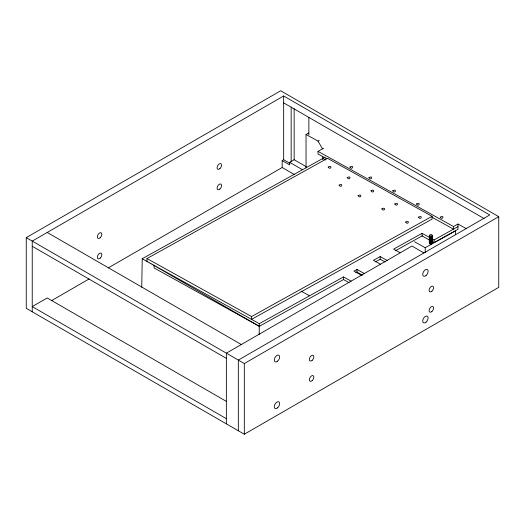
<?xml version="1.0" encoding="UTF-8"?>
<svg xmlns="http://www.w3.org/2000/svg" width="525" height="525" viewBox="0 0 525 525"><rect width="100%" height="100%" fill="white"/><g stroke="black" fill="none" stroke-linecap="round" stroke-linejoin="round"><path stroke-width="0.79" d="M26.257 237.641L26.25 308.326L244.315 434.227L498.743 287.359L498.75 216.674L280.685 90.772L26.257 237.641L244.322 363.536L498.75 216.674M32.235 311.784L32.242 241.1L283.651 95.977L489.746 214.961L238.337 360.084L238.33 430.769M226.354 423.859L226.36 353.167L411.948 246.041L423.918 252.952M244.315 434.227L244.322 363.536M108.255 267.901L282.181 167.508L282.181 160.597L283.677 159.731L289.8 163.268M283.677 159.731L283.651 95.977M306.187 166.681L294.151 159.731L289.662 162.323L289.662 164.916L282.181 160.597M291.158 161.457L291.165 107.192L283.651 102.887M294.151 159.731L294.151 108.708M308.864 134.8L308.864 117.41M431.924 241.428L434.037 242.596L457.984 229.307L457.984 224.024L466.462 228.729M141.75 287.352L142.222 258.713L325.342 157.047M259.179 334.497L259.311 323.676L343.501 276.931L351.146 281.17M429.325 235.463C433.046 232.063 433.046 238.862 429.325 235.463L429.325 243.127C429.765 245.07 432.922 243.062 432.344 243.344L430.467 243.948L429.378 243.344L429.778 242.524L429.325 243.127M51.463 300.687L89.086 278.965M306.042 167.902L306.042 134.446L308.7 132.969M306.042 134.446L318.019 141.094L319.141 140.47M326.622 158.773L318.019 153.996L318.019 151.357L323.63 148.24M146.974 261.352L146.974 258.556L327.515 158.32L432.075 216.326L432.075 219.122L251.541 319.358L251.541 316.562L432.075 216.326M364.619 273.696L356.974 269.456L353.981 271.117L361.627 275.356M387.207 260.485L380.166 256.574L373.433 260.315L380.382 264.173M429.811 237.615L422.067 233.317L393.632 249.099L399.971 252.617M154.094 265.302L154.094 267.94L259.311 326.314L343.717 279.451M355.773 272.757L357.308 271.904M375.454 261.837L380.198 259.199M395.22 250.858L422.402 235.771M318.019 151.357L453.495 226.518L457.984 224.024M431.924 238.783L434.037 239.958L457.984 226.662M414.494 241.749L425.224 247.702L455.615 230.829L455.615 234.787M431.99 217.225L453.495 229.156L453.495 226.518M322.763 158.478L325.48 159.987M429.811 240.253L422.067 235.955L422.067 233.317M385.094 261.955L380.166 259.219L380.166 256.574M362.532 275.179L356.974 272.094L356.974 269.456M349.066 282.653L343.501 279.569L343.501 276.931M300.943 291.027L309.533 295.792M146.974 258.556L251.541 316.562M259.311 323.676L142.222 258.713L259.311 326.314M291.165 107.192L484.096 218.577M289.662 162.323L302.433 169.693M282.181 167.508L294.217 174.457M47.211 232.457L241.329 344.531M32.242 246.284L226.36 358.352M226.446 401.441L47.204 297.957L32.235 306.6L226.354 418.674M318.019 141.094L322.507 148.864M434.037 239.958L434.037 242.596M432.344 235.239L432.344 239.512M432.344 241.047L432.344 243.344M432.193 235.889L432.193 243.548M431.95 236.066L431.95 243.725M431.629 236.198L431.629 243.863M431.261 236.283L431.261 243.948M430.861 236.316L430.861 243.974M430.467 236.283L430.467 243.948M430.093 236.198L430.093 243.863M429.778 236.066L429.778 243.725M429.535 235.036L429.535 243.554M429.378 235.239L429.378 243.344M425.224 247.702L425.224 252.453M322.507 156.207L322.507 159.613M328.21 167.068C330.573 170.947 333.04 164.305 328.21 167.068M339.078 185.141C341.434 189.02 343.901 182.385 339.078 185.141M347.222 177.614C349.584 181.493 352.052 174.851 347.222 177.614M349.926 167.062C352.288 170.947 354.756 164.305 349.926 167.062M358.089 195.687C360.445 199.572 362.913 192.931 358.089 195.687M368.937 177.614C371.3 181.493 373.767 174.851 368.937 177.614M370.991 190.798C373.347 194.677 375.815 188.035 370.991 190.798M381.852 208.871C384.215 212.756 386.676 206.115 381.852 208.871M392.7 190.798C395.062 194.677 397.53 188.035 392.7 190.798M394.754 203.982C397.11 207.861 399.577 201.219 394.754 203.982M405.615 222.055C407.977 225.94 410.445 219.299 405.615 222.055M416.463 203.982C418.825 207.861 421.293 201.219 416.463 203.982M418.517 217.166C420.879 221.045 423.347 214.403 418.517 217.166M440.232 217.166C442.588 221.045 445.056 214.403 440.232 217.166M431.917 311.502A3.176 1.831 -60 0 0 432.922 306.587A3.176 1.831 -60 0 0 429.168 309.914A3.176 1.831 -60 0 0 431.917 311.502M431.917 291.198A3.176 1.831 -60 0 0 432.928 286.276A3.176 1.831 -60 0 0 429.168 289.61A3.176 1.831 -60 0 0 431.917 291.198M426.116 275.435A3.813 2.198 -60 0 0 427.324 269.528A3.813 2.198 -60 0 0 422.815 273.525A3.813 2.198 -60 0 0 426.116 275.435M426.11 322.094A3.813 2.198 -60 0 0 427.317 316.194A3.813 2.198 -60 0 0 422.809 320.191A3.813 2.198 -60 0 0 426.11 322.094M312.185 360.308A3.176 1.831 -60 0 0 313.195 355.392A3.176 1.831 -60 0 0 309.435 358.719A3.176 1.831 -60 0 0 312.185 360.308M312.185 380.618A3.176 1.831 -60 0 0 313.189 375.697A3.176 1.831 -60 0 0 309.435 379.03A3.176 1.831 -60 0 0 312.185 380.618M277.646 361.134A3.813 2.198 -60 0 0 278.854 355.228A3.813 2.198 -60 0 0 274.345 359.225A3.813 2.198 -60 0 0 277.646 361.134M277.64 407.794A3.813 2.198 -60 0 0 278.847 401.894A3.813 2.198 -60 0 0 274.339 405.891A3.813 2.198 -60 0 0 277.64 407.794M100.17 237.746A3.176 1.831 -60 0 0 101.174 232.824A3.176 1.831 -60 0 0 97.42 236.158A3.176 1.831 -60 0 0 100.17 237.746M100.17 258.136A3.176 1.831 -60 0 0 101.174 253.221A3.176 1.831 -60 0 0 97.42 256.548A3.176 1.831 -60 0 0 100.17 258.136M219.903 168.63A3.176 1.831 -60 0 0 220.907 163.715A3.176 1.831 -60 0 0 217.153 167.042A3.176 1.831 -60 0 0 219.903 168.63M219.903 189.026A3.176 1.831 -60 0 0 220.907 184.104A3.176 1.831 -60 0 0 217.153 187.438A3.176 1.831 -60 0 0 219.903 189.026"/></g></svg>
